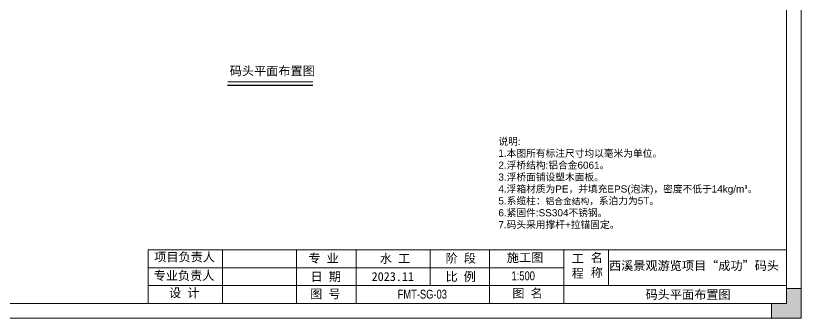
# Model space of a CAD drawing. Header units: millimetres. Extents: x 4 to 2106212, y -117026 to 198097.
# Drawn here: x 752254 to 884575, y 41709 to 92618 of the extents above; entities that cross this region are included whole.
import ezdxf
from ezdxf.enums import TextEntityAlignment as Align

# ---------------------------------------------------------------- set-up
doc = ezdxf.new("R2010")
doc.units = ezdxf.units.MM
doc.layers.add('图框', color=7, linetype='Continuous', lineweight=13)
doc.layers.add('文本', color=3, linetype='Continuous', lineweight=13)
doc.styles.add('Arial', font='arial.ttf')
doc.styles.get("Standard").update_dxf_attribs({"font": 'arial.ttf'})

# ---------------------------------------------------------------- blocks, each defined once
blk = doc.blocks.new('GW-TK')
at = {"layer": '图框', "linetype": 'Continuous', "lineweight": 0}
h = blk.add_hatch(color=256, dxfattribs=at)
h.dxf.hatch_style = 1
h.paths.add_polyline_path([(927603.55, 464418.01), (927603.55, 464428.01), (927598.55, 464428.01), (927598.55, 464423.01), (927593.55, 464423.01), (927593.55, 464418.01)])
at = {"layer": '图框', "linetype": 'Continuous'}
for p, q in [((927383.55, 464441.02), (927383.55, 464423.01)), ((927408.55, 464441.02), (927408.55, 464423.01)), ((927433.55, 464441.02), (927433.55, 464423.01)), ((927453.55, 464441.02), (927453.55, 464423.01)), ((927478.55, 464441.02), (927478.55, 464429.01)), ((927498.55, 464441.02), (927498.55, 464423.01)), ((927523.55, 464441.02), (927523.55, 464423.01)), ((927538.55, 464441.02), (927538.55, 464429.01)), ((927383.55, 464435.01), (927523.55, 464435.01)), ((927451.56, 464429.01), (927383.55, 464429.01)), ((927383.55, 464429.01), (927598.55, 464429.01))]:
    blk.add_line(p, q, dxfattribs=at)
at = {"layer": '图框'}
for points in [[(927183.55, 464715.01), (927603.55, 464715.01), (927603.55, 464418.01), (927183.55, 464418.01)], [(927188.55, 464710.01), (927598.55, 464710.01), (927598.55, 464423.01), (927188.55, 464423.01)]]:
    blk.add_lwpolyline(points, close=True, dxfattribs=at)
at = {"layer": '图框', "linetype": 'Continuous'}
blk.add_lwpolyline([(927383.55, 464441.02), (927598.55, 464441.02)], dxfattribs=at)
at = {"layer": '图框', "linetype": 'Continuous', "lineweight": 0}
blk.add_lwpolyline([(927598.55, 464428.01), (927598.55, 464423.01), (927593.55, 464423.01), (927593.55, 464418.01), (927603.55, 464418.01), (927603.55, 464428.01)], close=True, dxfattribs=at)
at = {"layer": '图框', "linetype": 'Continuous', "char_height": 3, "attachment_point": 1}
for s, width, heights, insert in [('{\\fSimSun|b0|i0|c134|p2;项目负责人}', 26.0225, [0], (927385.56, 464440.15)), ('{\\fSimSun|b0|i0|c134|p2;专 业}', 12.8345, [0], (927437.53, 464439.73)), ('{\\fSimSun|b0|i0|c134|p2;阶 段}', 17.4775, [0], (927483.73, 464439.73)), ('{\\fSimSun|b0|i0|c134|p2;工 程}', 5.2119, [0], (927526.21, 464439.66)), ('{\\fSimSun|b0|i0|c134|p2;名 称}', 5.2119, [0], (927532.62, 464439.93)), ('{\\fSimSun|b0|i0|c134|p2;专业负责人}', 24.6361, [2.04], (927385.39, 464433.9)), ('{\\fSimSun|b0|i0|c134|p2;日 期}', 11.224, [0], (927438.25, 464433.55)), ('{\\fSimSun|b0|i0|c134|p2;比 例}', 10.9146, [0], (927483.71, 464433.55)), ('{\\fSimSun|b0|i0|c134|p2;设 计}', 16.2353, [0], (927390.55, 464428.09)), ('{\\fSimSun|b0|i0|c134|p2;图 号}', 23.6261, [0], (927438.11, 464427.75)), ('{\\fSimSun|b0|i0|c134|p2;图 名}', 12.066, [0], (927506.19, 464427.94))]:
    blk.add_mtext_dynamic_manual_height_columns(s, width=width, gutter_width=17.5, heights=heights, dxfattribs=dict(at, insert=insert))
at = {"layer": '图框', "color": 3, "linetype": 'Continuous', "char_height": 3, "attachment_point": 1}
for s, width, insert in [('{\\fSimSun|b0|i0|c134|p2;水 工}', 11.224, (927461.55, 464439.63)), ('\\pt9;{\\fSimSun|b0|i0|c134|p2;施工图}', 18.6303, (927504.36, 464439.94)), ('\\pt9;{\\fSimSun|b0|i0|c134|p2;西溪景观游览项目“成功”码头}', 60.0149, (927538.77, 464437.24)), ('{\\fSimSun|b0|i0|c134|p2;2023.11}', 11.224, (927458.8, 464433.55))]:
    blk.add_mtext_dynamic_manual_height_columns(s, width=width, gutter_width=17.5, heights=[0], dxfattribs=dict(at, insert=insert))

msp = doc.modelspace()

# ---------------------------------------------------------------- linework, layer by layer
msp.add_lwpolyline([(787932.7001, 80941.9983), (802303.0045, 80941.9983)])
at = {"layer": '文本', "color": 7, "const_width": 164.025}
msp.add_lwpolyline([(787932.7001, 81491.9983), (802303.0045, 81491.9983)], dxfattribs=at)

# ---------------------------------------------------------------- block references
at = {"xscale": 500, "yscale": 500, "zscale": 500}
msp.add_blockref('GW-TK', (-462917199.0978, -232167295.9435), dxfattribs=at)

# ---------------------------------------------------------------- texts
at = {"layer": '文本', "color": 7, "style": 'Arial'}
for p in [(788312.8946, 83348.1676), (858347.338, 45711.6878)]:
    msp.add_text('码头平面布置图', height=1500, dxfattribs=at).set_placement(p, align=Align.MIDDLE_LEFT)
at = {"layer": '文本', "style": 'Arial', "width": 0.75}
for s, p in [('1:500', (835773.7216, 47652.9089)), ('FMT-SG-03', (816593.3664, 44561.5269))]:
    msp.add_text(s, height=1500, dxfattribs=at).set_placement(p, align=Align.BOTTOM_LEFT)
at = {"layer": '文本', "color": 7, "insert": (833554.1571, 72069.0279), "char_height": 1200, "width": 56451.508182, "attachment_point": 1, "style": 'Arial'}
msp.add_mtext('{\\fSimSun|b0|i0|c134|p2;说明}:^J1.{\\fSimSun|b0|i0|c134|p2;本图所有标注尺寸均以毫米为单位。^J}2.{\\fSimSun|b0|i0|c134|p2;浮桥结构}:{\\fSimSun|b0|i0|c134|p2;铝合金}6061{\\fSimSun|b0|i0|c134|p2;。 \\P}3.{\\fSimSun|b0|i0|c134|p2;浮桥面铺设塑木面板。^J}4.{\\fSimSun|b0|i0|c134|p2;浮箱材质为}PE{\\fSimSun|b0|i0|c134|p2;，并填充}EPS({\\fSimSun|b0|i0|c134|p2;泡沫}){\\fSimSun|b0|i0|c134|p2;，密度不低于}14kg/m{\\fISOCPEUR|b0|i0|c0|p34;³\\fSimSun|b0|i0|c134|p2;。\\P}5.{\\fSimSun|b0|i0|c134|p2;系缆柱：\\fKaiTi|b0|i0|c134|p49;\\H0.875x;\\C0;铝合金结构\\fSimSun|b0|i0|c134|p2;\\H1.14286x;\\C7;，系泊力为}5T{\\fSimSun|b0|i0|c134|p2;。^J}6.{\\fSimSun|b0|i0|c134|p2;紧固件}:SS304{\\fSimSun|b0|i0|c134|p2;不锈钢。\\P}7.{\\fSimSun|b0|i0|c134|p2;码头采用撑杆}+{\\fSimSun|b0|i0|c134|p2;拉锚固定。\\P\\P\\P }', dxfattribs=at)

doc.saveas('drawing.dxf')
